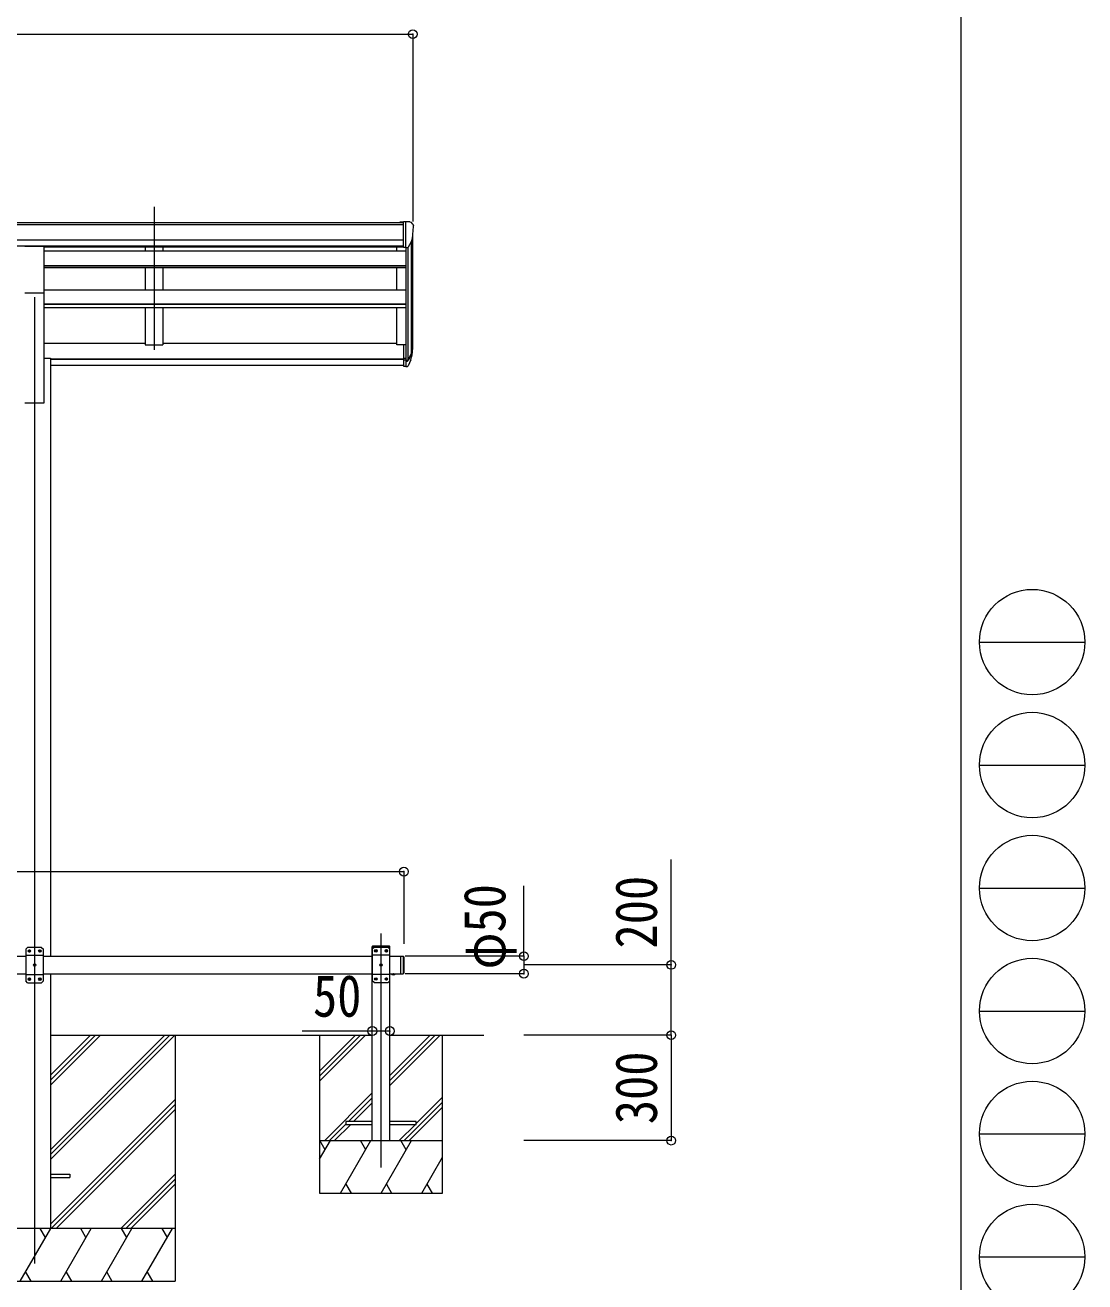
# Model space of a CAD drawing. Units: millimetres at full size. Extents: x -6988 to 7066, y -4877 to 4823.
# Drawn here: x 4050 to 7066, y -2723 to 853 of the extents above; entities that cross this region are included whole.
import ezdxf
from ezdxf.enums import TextEntityAlignment as Align

# ---------------------------------------------------------------- set-up
doc = ezdxf.new("R2010")
doc.units = ezdxf.units.MM
doc.header["$LTSCALE"] = 25
doc.header["$PDMODE"] = 32
doc.header["$PDSIZE"] = 25
for name, color, linetype, lineweight in [('0-0_0', 7, 'Continuous', 9), ('0-1_本体', 4, 'Continuous', 9), ('0-2_部品', 7, 'Continuous', 9), ('0-4_TABLE1', 3, 'Continuous', 9), ('0-5_DIM1', 3, 'Continuous', 9), ('0-8_PARTS2', 2, 'Continuous', 9), ('0-A_寸法', 6, 'Continuous', 9), ('F-0_240', 7, 'Continuous', 9)]:
    doc.layers.add(name, color=color, linetype=linetype, lineweight=lineweight)
doc.styles.add('ＭＳ ゴシック', font='')
doc.styles.get('ＭＳ ゴシック').set_extended_font_data('MS Gothic')

msp = doc.modelspace()

# ---------------------------------------------------------------- linework, layer by layer
at = {"layer": '0-0_0'}
for p, q in [((4121.91, -2021.05), (5037.7, -2021.05)), ((4121.91, -2162.99), (4263.84, -2021.05)), ((4121.91, -2148.84), (4249.69, -2021.05)), ((4121.91, -2134.7), (4235.55, -2021.05)), ((4121.91, -2375.12), (4475.97, -2021.06)), ((4121.91, -2346.83), (4447.68, -2021.06)), ((4121.91, -2360.97), (4461.83, -2021.06)), ((4476.71, -2021.05), (4476.71, -2721.05)), ((4887.7, -2021.05), (4887.7, -2471.05)), ((4887.7, -2123.4), (4990.05, -2021.05)), ((4887.7, -2137.54), (5004.2, -2021.05)), ((4887.7, -2151.69), (5018.34, -2021.05)), ((5087.7, -2163.82), (5230.47, -2021.05)), ((5087.7, -2149.68), (5216.33, -2021.05)), ((5087.7, -2135.53), (5202.19, -2021.05)), ((5087.71, -2021.05), (5354.71, -2021.05)), ((5237.7, -2471.05), (5237.7, -2021.05)), ((4121.91, -2558.96), (4476.71, -2204.17)), ((4902.18, -2321.05), (5037.7, -2185.53)), ((4970.33, -2267.05), (5037.7, -2199.68)), ((4984.47, -2267.05), (5037.7, -2213.82)), ((5128.46, -2321.05), (5237.7, -2211.81)), ((5162.7, -2272.67), (5237.7, -2197.67)), ((4123.96, -2571.05), (4476.71, -2218.31)), ((4138.1, -2571.05), (4476.71, -2232.45)), ((5142.6, -2321.05), (5237.7, -2225.95)), ((4916.32, -2321.05), (4962.7, -2274.68)), ((4930.47, -2321.05), (4976.47, -2275.05)), ((5114.32, -2321.05), (5160.32, -2275.05)), ((4887.7, -2374.17), (4918.37, -2321.05)), ((4887.7, -2321.05), (5237.7, -2321.05)), ((4903.37, -2347.04), (4888.37, -2321.05)), ((4947.24, -2471.05), (5033.84, -2321.05)), ((5018.84, -2347.04), (5003.84, -2321.05)), ((5062.71, -2471.05), (5149.31, -2321.05)), ((5134.31, -2347.04), (5119.31, -2321.05)), ((5178.18, -2471.05), (5237.7, -2367.95)), ((4321.95, -2571.05), (4476.71, -2416.3)), ((4336.09, -2571.05), (4476.71, -2430.44)), ((4350.23, -2571.05), (4476.71, -2444.58)), ((4962.24, -2445.08), (4977.24, -2471.05)), ((5077.71, -2445.07), (5092.71, -2471.05)), ((5193.18, -2445.07), (5208.18, -2471.05)), ((4887.7, -2471.05), (5237.7, -2471.05)), ((4476.71, -2571.05), (3676.71, -2571.05)), ((4035.82, -2721.05), (4122.42, -2571.05)), ((4107.42, -2597.04), (4092.42, -2571.05)), ((4151.29, -2721.05), (4237.89, -2571.05)), ((4222.89, -2597.04), (4207.89, -2571.05)), ((4266.76, -2721.05), (4353.36, -2571.05)), ((4323.36, -2571.05), (4338.36, -2597.04)), ((4382.23, -2721.05), (4468.83, -2571.05)), ((4438.83, -2571.05), (4453.83, -2597.04)), ((4050.82, -2695.07), (4065.82, -2721.05)), ((4166.29, -2695.08), (4181.29, -2721.05)), ((4281.76, -2695.08), (4296.76, -2721.05)), ((4397.23, -2695.08), (4412.23, -2721.05)), ((3676.71, -2721.05), (4476.71, -2721.05))]:
    msp.add_line(p, q, dxfattribs=at)
at = {"layer": '0-1_本体'}
for p, q in [((127.21, 291.59), (5126.21, 291.59)), ((127.21, 286.24), (5126.21, 286.24)), ((5152.71, -57.93), (5152.71, 254.84)), ((127.21, 242.71), (5126.21, 242.71)), ((127.21, 225.04), (5126.21, 225.04)), ((4104.21, 222.67), (5126.21, 222.67)), ((4391.71, 222.6), (4391.71, 211.42)), ((4441.71, 222.6), (4441.71, 211.42)), ((5107.71, 211.42), (5107.71, 222.67)), ((5132.71, 220.21), (5132.71, -55.76)), ((5138.71, 220.69), (5138.71, -100.19)), ((5148.42, 236.04), (5148.42, -82.19)), ((4104.21, 211.42), (5132.71, 211.42)), ((4104.21, 169.49), (5132.71, 169.49)), ((4104.21, 167.99), (5132.71, 167.99)), ((4104.21, 163.79), (5132.71, 163.79)), ((4391.71, 163.79), (4391.71, 100.06)), ((4441.71, 163.79), (4441.71, 100.06)), ((5107.71, 100.06), (5107.71, 163.79)), ((4104.21, -221.05), (4104.21, 95.74)), ((4104.22, 100.06), (5132.71, 100.06)), ((4104.21, 60.62), (5132.71, 60.62)), ((4104.21, 59.14), (5132.71, 59.14)), ((4104.21, 49.88), (5132.71, 49.88)), ((4391.71, 49.88), (4391.71, -56.61)), ((4441.71, 49.88), (4441.71, -56.61)), ((5107.71, -56.59), (5107.71, 49.88)), ((4104.21, -51.79), (4391.71, -51.79)), ((4391.71, -56.61), (4441.71, -56.61)), ((4441.71, -51.79), (5107.71, -51.79)), ((5126.21, -56.59), (5107.71, -56.59)), ((4121.91, -95.88), (5126.21, -95.88)), ((4121.91, -97.28), (5126.21, -97.28)), ((4121.91, -114.65), (5126.21, -114.65)), ((4049.21, -221.05), (4104.21, -221.05)), ((4121.91, -1846.05), (4121.91, -2571.05))]:
    msp.add_line(p, q, dxfattribs=at)
msp.add_lwpolyline([(4104.21, -94.67), (4121.91, -94.67), (4121.91, -1796.05)], dxfattribs=at)
at = {"layer": '0-2_部品'}
for p, q in [((5126.21, 293.2), (5116.21, 293.11)), ((5116.21, 291.59), (5116.21, 293.11)), ((5126.21, 221.21), (5126.21, 293.2)), ((5144.71, 293.2), (5126.21, 293.2)), ((5132.71, 220.21), (5132.71, 293.2)), ((5144.71, 293.2), (5147.04, 293.05)), ((5147.8, 292.63), (5151.86, 286.82)), ((5154.71, 283.83), (5154.71, 283.2)), ((4049.21, 224.76), (4104.21, 224.76)), ((4104.21, 91.25), (4104.21, 224.76)), ((5126.21, 221.21), (5132.71, 221.21)), ((5132.71, 220.21), (5137.92, 220.53)), ((5140.33, 222.02), (5149.61, 238.09)), ((4049.21, 91.25), (4104.21, 91.25)), ((5126.21, -55.76), (5126.21, -116.82)), ((5126.21, -55.76), (5132.71, -55.76)), ((5132.71, -55.76), (5132.71, -117.64)), ((5126.21, -94.07), (5132.71, -94.07)), ((5126.21, -99.47), (5132.71, -99.47)), ((5132.71, -100.47), (5137.84, -100.47)), ((5132.71, -102.47), (5137.55, -102.47)), ((5139.14, -99.72), (5148.89, -81.3)), ((5150.31, -81.8), (5140.15, -100.97)), ((5147.73, -98.65), (5140.15, -116.14)), ((5126.21, -116.82), (5132.71, -116.82)), ((5132.71, -117.64), (5137.55, -117.64))]:
    msp.add_line(p, q, dxfattribs=at)
at = {"layer": '0-2_部品', "color": 4}
for p, q in [((5037.7, -2267.05), (4962.7, -2267.05)), ((5087.7, -2275.05), (5162.7, -2275.05)), ((4121.91, -2416.55), (4176.71, -2416.55)), ((4121.91, -2425.55), (4176.71, -2425.55)), ((4176.71, -2416.55), (4176.71, -2425.55))]:
    msp.add_line(p, q, dxfattribs=at)
for points in [[(4962.7, -2267.05), (4962.7, -2275.05), (5037.7, -2275.05)], [(5162.7, -2275.05), (5162.7, -2267.05), (5087.7, -2267.05)]]:
    msp.add_lwpolyline(points, dxfattribs=at)
at = {"layer": '0-2_部品'}
for centre, radius, start, end in [((5146.98, 292.06), 1, 35, 86.5), ((5151.71, 283.83), 3, 0, 87), ((4952.71, 283.2), 202, 347.09739, 0), ((5137.73, 223.52), 3, 273.5, 330), ((5019.49, -62.57), 133.22, 344.28698, 356.72013), ((5064.76, -55.35), 88.05, 342.78929, 2.77608), ((5064.05, -59.63), 89.07, 345.58812, 5.50424), ((5137.55, -99.47), 3, 270, 330), ((5137.84, -98.97), 1.5, 270, 330), ((5137.55, -114.64), 3, 270, 330)]:
    msp.add_arc(centre, radius, start, end, dxfattribs=at)
at = {"layer": '0-4_TABLE1'}
for p, q in [((4056.71, -1771.58), (4051.71, -1776.58)), ((4051.71, -1776.58), (4051.71, -1866.58)), ((4096.71, -1771.58), (4056.71, -1771.58)), ((4060.45, -1781.16), (4059.61, -1781.16)), ((4062.97, -1782), (4063.81, -1782)), ((4090.45, -1781.16), (4089.61, -1781.16)), ((4092.97, -1782), (4093.81, -1782)), ((4096.71, -1771.58), (4101.71, -1776.58)), ((4101.71, -1866.58), (4101.71, -1776.58)), ((5037.41, -1771.05), (5037.51, -1769)), ((5088.01, -1771.05), (5037.41, -1771.05)), ((5042.7, -1771.05), (5037.7, -1776.05)), ((5037.7, -1776.05), (5037.7, -1866.05)), ((5086.9, -1768.05), (5038.51, -1768.05)), ((5082.7, -1771.05), (5042.7, -1771.05)), ((5046.44, -1780.63), (5045.6, -1780.63)), ((5048.96, -1781.47), (5049.8, -1781.47)), ((5076.44, -1780.63), (5075.6, -1780.63)), ((5078.96, -1781.47), (5079.8, -1781.47)), ((5082.7, -1771.05), (5087.7, -1776.05)), ((5087.7, -1866.05), (5087.7, -1776.05)), ((5088.01, -1771.05), (5087.9, -1769)), ((4101.71, -1794.28), (4051.71, -1794.28)), ((4075.45, -1821.16), (4074.61, -1821.16)), ((4077.97, -1822), (4078.81, -1822)), ((5087.7, -1793.75), (5037.7, -1793.75)), ((5061.44, -1820.63), (5060.6, -1820.63)), ((5063.96, -1821.47), (5064.8, -1821.47)), ((5117.71, -1796.05), (5117.71, -1846.05)), ((5117.71, -1796.05), (5125.71, -1796.05)), ((5125.71, -1796.05), (5125.71, -1846.05)), ((5127.71, -1798.05), (5125.71, -1796.05)), ((5127.71, -1798.05), (5127.71, -1844.05)), ((4101.71, -1848.88), (4051.71, -1848.88)), ((5087.7, -1848.35), (5037.7, -1848.35)), ((5091.81, -1846.05), (5103.61, -1846.05)), ((5091.81, -1846.05), (5091.81, -1846.56)), ((5091.81, -1846.56), (5103.61, -1846.56)), ((5095.21, -1846.05), (5100.21, -1846.05)), ((5103.61, -1846.05), (5103.61, -1846.56)), ((5117.71, -1846.05), (5125.71, -1846.05)), ((5127.71, -1844.05), (5125.71, -1846.05)), ((4056.71, -1871.58), (4051.71, -1866.58)), ((4056.71, -1871.58), (4096.71, -1871.58)), ((4060.45, -1861.16), (4059.61, -1861.16)), ((4062.97, -1862), (4063.81, -1862)), ((4090.45, -1861.16), (4089.61, -1861.16)), ((4092.97, -1862), (4093.81, -1862)), ((4096.71, -1871.58), (4101.71, -1866.58)), ((5042.7, -1871.05), (5037.7, -1866.05)), ((5042.7, -1871.05), (5082.7, -1871.05)), ((5046.44, -1860.63), (5045.6, -1860.63)), ((5048.96, -1861.47), (5049.8, -1861.47)), ((5076.44, -1860.63), (5075.6, -1860.63)), ((5078.96, -1861.47), (5079.8, -1861.47)), ((5082.7, -1871.05), (5087.7, -1866.05))]:
    msp.add_line(p, q, dxfattribs=at)
for points in [[(4059.61, -1781.16), (4059.61, -1782), (4060.45, -1782)], [(4062.13, -1780.32), (4062.13, -1779.48), (4061.29, -1779.48), (4061.29, -1780.32)], [(4061.29, -1782.84), (4061.29, -1783.68), (4062.13, -1783.68), (4062.13, -1782.84)], [(4063.81, -1782), (4063.81, -1781.16), (4062.97, -1781.16)], [(4089.61, -1781.16), (4089.61, -1782), (4090.45, -1782)], [(4092.13, -1780.32), (4092.13, -1779.48), (4091.29, -1779.48), (4091.29, -1780.32)], [(4091.29, -1782.84), (4091.29, -1783.68), (4092.13, -1783.68), (4092.13, -1782.84)], [(4093.81, -1782), (4093.81, -1781.16), (4092.97, -1781.16)], [(5045.6, -1780.63), (5045.6, -1781.47), (5046.44, -1781.47)], [(5048.12, -1779.79), (5048.12, -1778.95), (5047.28, -1778.95), (5047.28, -1779.79)], [(5047.28, -1782.31), (5047.28, -1783.15), (5048.12, -1783.15), (5048.12, -1782.31)], [(5049.8, -1781.47), (5049.8, -1780.63), (5048.96, -1780.63)], [(5075.6, -1780.63), (5075.6, -1781.47), (5076.44, -1781.47)], [(5078.12, -1779.79), (5078.12, -1778.95), (5077.28, -1778.95), (5077.28, -1779.79)], [(5077.28, -1782.31), (5077.28, -1783.15), (5078.12, -1783.15), (5078.12, -1782.31)], [(5079.8, -1781.47), (5079.8, -1780.63), (5078.96, -1780.63)], [(4074.61, -1821.16), (4074.61, -1822), (4075.45, -1822)], [(4077.13, -1820.32), (4077.13, -1819.48), (4076.29, -1819.48), (4076.29, -1820.32)], [(4076.29, -1822.84), (4076.29, -1823.68), (4077.13, -1823.68), (4077.13, -1822.84)], [(4078.81, -1822), (4078.81, -1821.16), (4077.97, -1821.16)], [(5060.6, -1820.63), (5060.6, -1821.47), (5061.44, -1821.47)], [(5063.12, -1819.79), (5063.12, -1818.95), (5062.28, -1818.95), (5062.28, -1819.79)], [(5062.28, -1822.31), (5062.28, -1823.15), (5063.12, -1823.15), (5063.12, -1822.31)], [(5064.8, -1821.47), (5064.8, -1820.63), (5063.96, -1820.63)], [(4062.13, -1860.32), (4062.13, -1859.48), (4061.29, -1859.48), (4061.29, -1860.32)], [(4092.13, -1860.32), (4092.13, -1859.48), (4091.29, -1859.48), (4091.29, -1860.32)], [(5048.12, -1859.79), (5048.12, -1858.95), (5047.28, -1858.95), (5047.28, -1859.79)], [(5078.12, -1859.79), (5078.12, -1858.95), (5077.28, -1858.95), (5077.28, -1859.79)], [(5095.26, -1848.77), (5096.56, -1846.1), (5097.71, -1845.49)], [(5100.16, -1848.77), (5098.86, -1846.1), (5097.71, -1845.49)], [(4059.61, -1861.16), (4059.61, -1862), (4060.45, -1862)], [(4061.29, -1862.84), (4061.29, -1863.68), (4062.13, -1863.68), (4062.13, -1862.84)], [(4063.81, -1862), (4063.81, -1861.16), (4062.97, -1861.16)], [(4089.61, -1861.16), (4089.61, -1862), (4090.45, -1862)], [(4091.29, -1862.84), (4091.29, -1863.68), (4092.13, -1863.68), (4092.13, -1862.84)], [(4093.81, -1862), (4093.81, -1861.16), (4092.97, -1861.16)], [(5045.6, -1860.63), (5045.6, -1861.47), (5046.44, -1861.47)], [(5047.28, -1862.31), (5047.28, -1863.15), (5048.12, -1863.15), (5048.12, -1862.31)], [(5049.8, -1861.47), (5049.8, -1860.63), (5048.96, -1860.63)], [(5075.6, -1860.63), (5075.6, -1861.47), (5076.44, -1861.47)], [(5077.28, -1862.31), (5077.28, -1863.15), (5078.12, -1863.15), (5078.12, -1862.31)], [(5079.8, -1861.47), (5079.8, -1860.63), (5078.96, -1860.63)]]:
    msp.add_lwpolyline(points, dxfattribs=at)
for centre in [(4061.71, -1781.58), (4091.71, -1781.58), (5047.7, -1781.05), (5077.7, -1781.05), (4076.71, -1821.58), (5062.7, -1821.05), (4061.71, -1861.58), (4091.71, -1861.58), (5047.7, -1861.05), (5077.7, -1861.05)]:
    msp.add_circle(centre, 3.5, dxfattribs=at)
for centre, radius, start, end in [((4060.45, -1780.32), 0.84, 270, 0), ((4060.45, -1782.84), 0.84, 0, 90), ((4062.97, -1780.32), 0.84, 180, 270), ((4062.97, -1782.84), 0.84, 90, 180), ((4090.45, -1780.32), 0.84, 270, 0), ((4090.45, -1782.84), 0.84, 0, 90), ((4092.97, -1780.32), 0.84, 180, 270), ((4092.97, -1782.84), 0.84, 90, 180), ((5038.51, -1769.05), 1, 90, 176.99994), ((5046.44, -1779.79), 0.84, 270, 0), ((5046.44, -1782.31), 0.84, 0, 90), ((5048.96, -1779.79), 0.84, 180, 270), ((5048.96, -1782.31), 0.84, 90, 180), ((5076.44, -1779.79), 0.84, 270, 0), ((5076.44, -1782.31), 0.84, 0, 90), ((5078.96, -1779.79), 0.84, 180, 270), ((5078.96, -1782.31), 0.84, 90, 180), ((5086.9, -1769.05), 1, 3.00011, 90), ((4075.45, -1820.32), 0.84, 270, 0), ((4075.45, -1822.84), 0.84, 0, 90), ((4077.97, -1820.32), 0.84, 180, 270), ((4077.97, -1822.84), 0.84, 90, 180), ((5061.44, -1819.79), 0.84, 270, 0), ((5061.44, -1822.31), 0.84, 0, 90), ((5063.96, -1819.79), 0.84, 180, 270), ((5063.96, -1822.31), 0.84, 90, 180), ((5097.71, -1841.14), 8.02, 222.61678, 317.38322), ((4060.45, -1860.32), 0.84, 270, 0), ((4060.45, -1862.84), 0.84, 0, 90), ((4062.97, -1860.32), 0.84, 180, 270), ((4062.97, -1862.84), 0.84, 90, 180), ((4090.45, -1860.32), 0.84, 270, 0), ((4090.45, -1862.84), 0.84, 0, 90), ((4092.97, -1860.32), 0.84, 180, 270), ((4092.97, -1862.84), 0.84, 90, 180), ((5046.44, -1859.79), 0.84, 270, 0), ((5046.44, -1862.31), 0.84, 0, 90), ((5048.96, -1859.79), 0.84, 180, 270), ((5048.96, -1862.31), 0.84, 90, 180), ((5076.44, -1859.79), 0.84, 270, 0), ((5076.44, -1862.31), 0.84, 0, 90), ((5078.96, -1859.79), 0.84, 180, 270), ((5078.96, -1862.31), 0.84, 90, 180)]:
    msp.add_arc(centre, radius, start, end, dxfattribs=at)
at = {"layer": '0-5_DIM1'}
for p, q in [((5037.7, -2321.05), (5037.7, -1771.05)), ((5087.71, -1771.05), (5037.7, -1771.05)), ((5087.71, -2321.05), (5087.71, -1771.05)), ((2651.71, -1796.05), (4051.71, -1796.05)), ((4101.71, -1796.05), (5037.7, -1796.05)), ((5087.71, -1796.05), (5117.71, -1796.05)), ((2651.71, -1846.05), (4051.71, -1846.05)), ((4101.71, -1846.05), (5037.7, -1846.05)), ((5087.71, -1846.05), (5117.71, -1846.05))]:
    msp.add_line(p, q, dxfattribs=at)
at = {"layer": '0-8_PARTS2'}
for p, q in [((4416.71, 336.52), (4416.71, -70.27)), ((4076.71, 78.95), (4076.71, -2671.05)), ((5062.7, -2397.61), (5062.71, -1731.57))]:
    msp.add_line(p, q, dxfattribs=at)
at = {"layer": '0-A_寸法'}
for p, q in [((100.71, 827.76), (5152.71, 827.76)), ((5152.71, 827.76), (5152.71, 294.33)), ((5888.48, -1821.05), (5888.48, -1521.05)), ((125.71, -1555.58), (5127.71, -1555.58)), ((5127.71, -1555.58), (5127.71, -1761.34)), ((5469.17, -1796.05), (5469.17, -1596.05)), ((5469.17, -1796.05), (5131.22, -1796.05)), ((5469.17, -1796.05), (5469.17, -1846.05)), ((5888.48, -1821.05), (5469.17, -1821.05)), ((5888.48, -2021.05), (5888.48, -1821.05)), ((5469.17, -1846.05), (5131.22, -1846.05)), ((5037.7, -2009.19), (4837.7, -2009.19)), ((5087.71, -2009.19), (5037.7, -2009.19)), ((5888.48, -2021.05), (5469.17, -2021.05)), ((5888.48, -2021.05), (5888.48, -2321.05)), ((5888.48, -2321.05), (5469.17, -2321.05))]:
    msp.add_line(p, q, dxfattribs=at)
for p in [(5152.71, 827.76), (5127.71, -1555.58), (5469.17, -1796.05), (5888.48, -1821.05), (5469.17, -1846.05), (5037.7, -2009.19), (5087.71, -2009.19), (5888.48, -2021.05), (5888.48, -2321.05)]:
    msp.add_point(p, dxfattribs=at)
at = {"layer": 'F-0_240', "color": 5}
msp.add_line((6712.12, 4822.79), (6712.12, -4877.21), dxfattribs=at)
at = {"layer": 'F-0_240', "color": 4}
for p, q in [((6765.55, -902.21), (7065.55, -902.21)), ((6765.55, -1252.21), (7065.55, -1252.21)), ((6765.55, -1602.21), (7065.55, -1602.21)), ((6765.55, -1952.21), (7065.55, -1952.21)), ((6765.55, -2302.21), (7065.55, -2302.21)), ((6765.55, -2652.21), (7065.55, -2652.21))]:
    msp.add_line(p, q, dxfattribs=at)
for centre in [(6915.55, -902.21), (6915.55, -1252.21), (6915.55, -1602.21), (6915.55, -1952.21), (6915.55, -2302.21), (6915.55, -2652.21)]:
    msp.add_circle(centre, 150, dxfattribs=at)

# ---------------------------------------------------------------- texts
at = {"layer": '0-A_寸法', "color": 7, "style": 'ＭＳ ゴシック', "width": 0.85}
for s, p in [('φ50', (5452.17, -1833.55)), ('200', (5883.48, -1774.18)), ('300', (5883.48, -2274.18))]:
    msp.add_text(s, height=119.1, rotation=90, dxfattribs=at).set_placement(p, align=Align.BOTTOM_LEFT)
msp.add_text('50', height=119.1, dxfattribs=at).set_placement((4868.95, -2004.19), align=Align.BOTTOM_LEFT)

doc.saveas('drawing.dxf')
